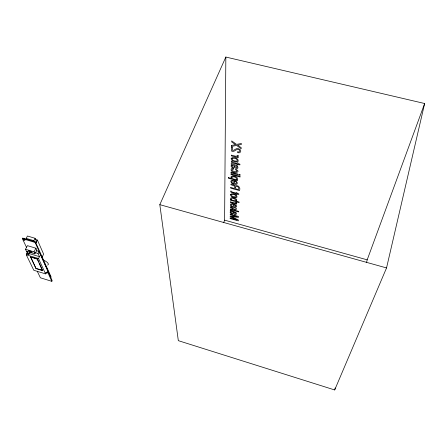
<?xml version="1.0" encoding="UTF-8"?>
<svg xmlns="http://www.w3.org/2000/svg" width="447" height="447" viewBox="0 0 447 447"><rect width="100%" height="100%" fill="white"/><g stroke="black" fill="none" stroke-linecap="round" stroke-linejoin="round"><path stroke-width="0.67" d="M223.612 222.757L224.612 220.153L225.841 57.048L424.65 103.514L386.538 267.932L334.686 389.952L178.325 340.659L159.819 204.665L225.841 57.048M334.686 389.952L335.189 387.929M366.518 262.534L367.194 259.836L424.65 103.514M51.83 281.331L52.187 280.632L48.187 271.742L47.818 272.452L51.83 281.331L40.381 277.783L37.252 271.234M50.718 277.363L51.081 276.866L35.397 241.883L22.657 238.061L22.35 238.62L26.529 247.403M26.943 253.583L26.284 254.801L33.793 270.267L45.566 273.894L46.494 272.106L46.941 273.089L47.93 271.173L39.068 251.465L36.481 250.683M42.577 270.631L37.196 259.014L30.502 256.975L36.067 268.63L42.577 270.631L39.297 263.065M36.067 268.63L30.625 256.746M42.102 257.059L43.638 254.153L37.414 240.056L35.475 239.475M45.566 273.894L38.509 258.522L39.481 256.684L38.012 253.449L34.777 252.466M38.012 253.449L39.068 251.465M37.196 259.014L32.447 257.299M35.933 248.219L36.855 250.259L34.927 253.851L33.994 251.829L35.933 248.219L27.44 245.66L25.479 249.253L27.273 252.974M36.129 242.43L37.414 240.056M35.693 243.492L36.648 241.721L35.123 238.301L27.468 236.01L26.172 238.374L26.574 239.234M28.804 254.717L28.412 253.896L29.915 251.113L28.407 250.655L26.898 253.438L27.295 254.254L28.804 254.717L30.301 251.935L29.915 251.113M50.813 277.391L35.095 242.442L35.397 241.883M34.223 241.531L33.838 240.67L35.123 238.301M224.612 220.153L367.194 259.836M159.819 204.665L386.538 267.932M26.172 238.374L33.838 240.67M22.35 238.62L35.095 242.442M25.479 249.253L33.994 251.829M28.278 250.571L31.703 251.611L32.139 252.538L29.86 251.851M26.457 251.287L28.412 251.879M29.714 252.27L34.927 253.851M29.2 253.561L39.481 256.684M26.898 253.438L28.412 253.896M26.284 254.801L38.509 258.522M36.185 268.407L42.694 270.407M45.639 272.687L46.941 273.089M37.319 258.785L38.733 261.841M24.876 239.793A0.922 0.346 26.8 0 1 23.618 238.938M23.864 238.771A0.922 0.346 26.8 0 1 24.462 238.91M43.582 260.16A5.37 1.939 25.8 0 1 47.768 262.981A5.37 1.939 25.8 0 1 47.611 265.043M228.35 177.576L228.344 178.241L237.441 180.666L237.463 180.018L236.592 179.789L237.586 179.241C238.402 175.783 228.21 174.548 231.686 178.465L228.35 177.576M230.155 217.996L230.144 218.589L238.357 220.868L238.391 219.98L231.462 216.728L238.497 217.348L238.53 216.46L230.233 214.163L230.222 214.761L237.206 216.683L230.194 216.074L230.183 216.694L237.089 219.935L230.155 217.996M230.334 209.067L230.322 209.632L238.709 211.939L238.732 211.381L233.848 210.034L236.502 209.252L236.524 208.498L234.183 209.207L230.378 206.737L230.367 207.492L233.429 209.425L232.63 209.699L230.334 209.067M230.479 201.882L230.468 202.485L236.675 204.178L236.692 203.608L235.619 203.312L236.742 202.977L236.843 202.463L235.737 202.161L235.619 202.737L234.675 202.966L230.479 201.882M230.523 199.697L230.512 200.256L239.1 202.597L239.123 202.005L236.01 201.161C240.078 198.412 227.378 195.624 231.322 199.915L230.523 199.697M230.769 187.494L230.753 188.204L239.542 190.573C240.967 187.701 237.888 184.561 235.167 185.941C234.312 185.024 230.646 183.047 230.825 184.706L234.262 185.997L234.535 188.511L230.769 187.494M231.038 173.933L231.026 174.609L240.073 177.012L240.1 176.336L231.038 173.933M231.077 172.218L231.06 172.911L237.642 174.654L237.664 173.961L231.077 172.218M231.417 155.176L231.401 155.908L238.251 157.69L238.273 156.998L237.089 156.685L238.329 156.221L238.447 155.601L237.223 155.282L237.089 155.986L236.05 156.305L231.417 155.176M231.585 146.968L231.501 151.075C234.211 152.6 235.653 149.142 238.061 149.454C240.603 149.667 239.877 153.014 237.491 151.717L237.469 152.472C240.452 154.226 242.24 150.013 239.151 149.013C236.631 147.175 234.893 150.36 232.613 150.522L232.686 147.253L231.585 146.968M231.613 145.387L231.596 146.404L236.564 145.443L241.179 148.734L241.218 147.683L237.592 145.141L241.341 144.504L241.38 143.487L236.597 144.387L231.702 140.9L231.686 141.962L235.603 144.677L231.613 145.387M232.39 203.821L232.379 204.408C230.065 204.089 231.574 206.844 233.144 206.592L233.217 203.994C242.408 206.911 230.563 209.956 230.3 204.38L230.937 203.871L232.39 203.821M232.965 180.297L232.948 180.951C230.523 180.661 232.071 183.616 233.759 183.348L233.831 180.476C237.91 180.532 238.994 185.835 233.96 184.108C231.267 184.337 229.015 179.694 232.965 180.297M233.524 168.558L233.507 169.234L232.328 169.273L231.926 170.117A1.442 0.816 21.5 0 0 232.552 170.843L235.144 171.743L236.698 171.637L236.888 170.698L235.575 169.776L235.591 169.1C243.581 173.162 229.205 174.045 231.295 168.804A2.397 1.358 21.5 0 1 232.367 168.458L233.524 168.558M234.027 204.832L233.971 206.799C236.435 207.799 236.05 204.832 234.027 204.832M234.681 181.387L234.619 183.561C237.223 184.583 236.826 181.376 234.681 181.387M234.474 213.889L234.457 214.42L236.033 214.443L236.502 213.649L236.128 212.554L230.283 210.179L230.261 210.839L231.099 211.347L230.144 211.939C229.808 213.532 232.373 214.504 233.53 213.7C233.306 211.956 235.496 211.912 235.636 213.426L235.379 213.889L234.474 213.889M235.843 167.787L235.82 168.441L236.396 168.553L237.262 168.53L237.944 167.971C238.553 164.161 232.96 165.099 231.222 163.462L231.194 164.261L232.116 164.842C229.087 165.949 233.15 169.262 234.804 167.603C234.535 163.462 239.413 167.966 235.843 167.787M235.58 187.131L235.53 188.779L238.542 189.589C239.687 187.712 237.24 185.444 235.681 186.706L235.58 187.131M236.145 193.741L236.133 194.244L237.005 194.479L237.022 193.976L238.793 194.456L238.821 193.819L237.039 193.339L237.061 192.741L236.184 192.506L236.167 193.104L232.015 191.981L231.54 191.249L230.697 191.02L230.674 191.875L231.39 192.417L236.145 193.741M237.094 164.161L237.078 164.731L238.005 164.977L238.022 164.401L239.91 164.898L239.938 164.178L238.044 163.68L238.072 163.004L237.139 162.758L237.117 163.44L232.703 162.283L232.194 161.468L231.295 161.233C230.808 163.993 235.781 163.077 237.094 164.161M238.899 174.285L238.877 174.984L240.14 175.319L240.168 174.621L238.899 174.285M231.172 158.339C230.943 161.233 235.027 162.127 237.284 161.82A2.945 1.704 21.5 0 0 238.273 161.037C238.497 157.975 233.027 156.277 231.172 158.339M230.462 194.451C230.339 197.066 234.083 197.775 236.128 197.613A2.732 1.464 20.9 0 0 237.044 196.965C237.117 194.227 232.239 192.774 230.462 194.451M232.144 158.685C231.948 160.752 235.01 161.093 236.519 161.127A1.632 0.944 21.5 0 0 237.29 160.669C237.368 158.489 233.915 157.959 232.311 158.456L232.144 158.685M231.356 194.78L231.954 196.054L235.418 196.993A1.514 0.81 20.9 0 0 236.133 196.619C236.122 194.657 232.999 194.238 231.512 194.585L231.356 194.78M236.027 200.144C230.194 202.86 229.859 194.428 236.027 200.144M231.758 177.185C231.904 179.102 235.189 179.806 236.636 179.035C236.686 177.107 233.144 176.168 231.758 177.185M232.01 165.798C231.831 167.826 234.748 167.446 234.647 165.541L232.837 165.217L232.01 165.798M231.004 212.124L230.931 212.403C231.429 213.889 233.273 213.415 233.39 212.007L231.747 211.677L231.004 212.124M23.557 239.86A0.928 0.346 26.8 0 0 24.965 240.285A0.928 0.346 26.8 0 0 23.937 239.391A0.928 0.346 26.8 0 0 23.557 239.86"/></g></svg>
